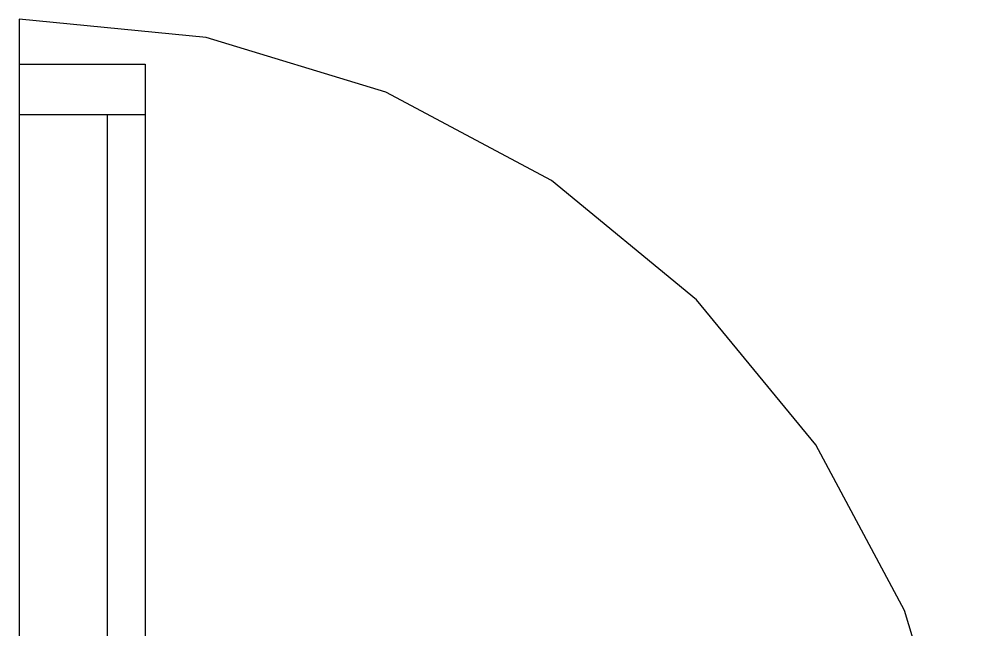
# Model space of a CAD drawing. Header units: metres. Extents: x 2.3 to 42.8, y 0.9 to 31.9.
# Drawn here: x 14.935 to 15.2339, y 13.745 to 13.936 of the extents above; entities that cross this region are included whole.
import ezdxf

# ---------------------------------------------------------------- set-up
doc = ezdxf.new("R2010")
doc.units = ezdxf.units.M
doc.layers.add('PARETI_STRUTTURE', color=7, linetype='Continuous')

msp = doc.modelspace()

# ---------------------------------------------------------------- linework, layer by layer
at = {"layer": 'PARETI_STRUTTURE'}
for points in [[(15.53427, 13.93597), (15.47581, 13.9302), (15.4196, 13.91315), (15.36779, 13.88547), (15.32239, 13.8482), (15.28513, 13.8028), (15.25743, 13.751), (15.24039, 13.69479), (15.23463, 13.63633), (15.22886, 13.69479), (15.21182, 13.751), (15.18413, 13.8028), (15.14686, 13.8482), (15.10146, 13.88547), (15.04965, 13.91315), (14.99345, 13.9302), (14.93499, 13.93597)], [(14.93499, 13.93596), (14.93499, 13.63632)], [(14.93499, 13.92189), (14.97437, 13.92189)], [(14.97437, 13.92189), (14.97437, 13.90614)], [(14.93499, 13.90615), (14.97437, 13.90615), (14.97437, 13.66271)], [(14.96255, 13.90615), (14.96255, 13.66271)]]:
    msp.add_lwpolyline(points, dxfattribs=at)

doc.saveas('drawing.dxf')
